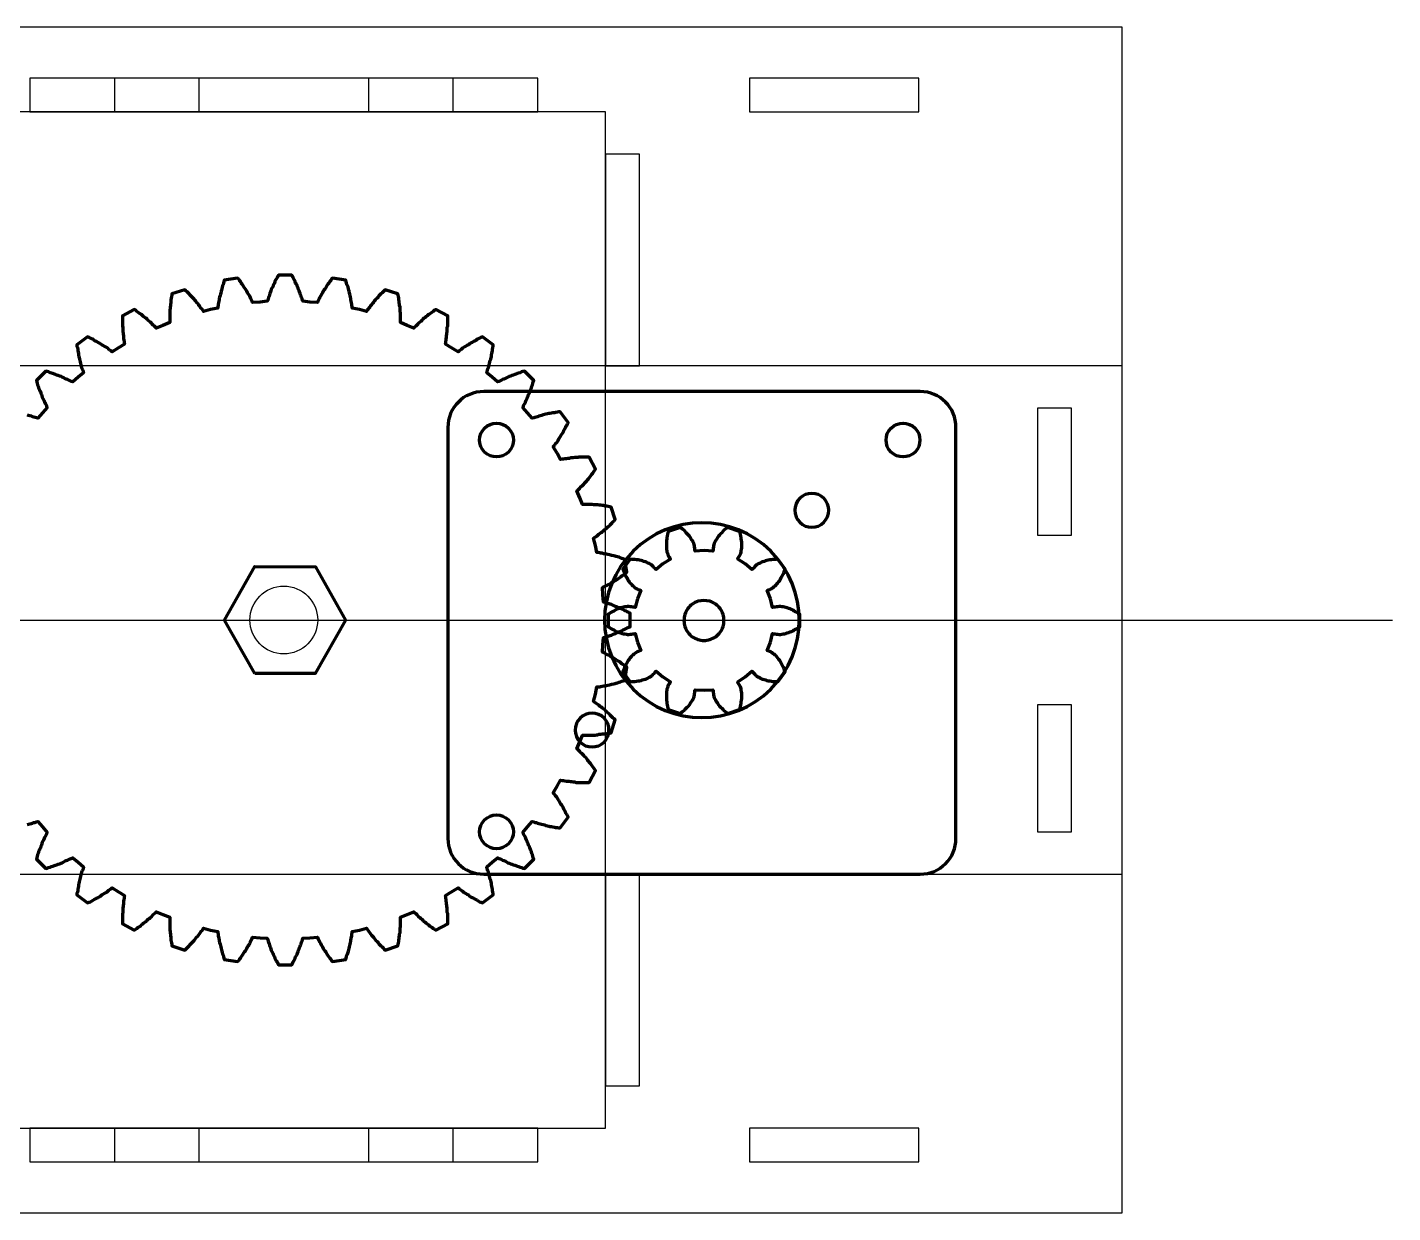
# Model space of a CAD drawing. Header units: millimetres. Extents: x -1288 to -435, y 250 to 901.
# Drawn here: x -1175.3 to -1014.1, y 284 to 424 of the extents above; entities that cross this region are included whole.
import ezdxf

# ---------------------------------------------------------------- set-up
doc = ezdxf.new("R2010")
doc.units = ezdxf.units.MM
doc.header["$MEASUREMENT"] = 0
for name, color, linetype, true_color in [('Layer 1', 18, 'Continuous', 0x000000), ('Layer 4', 18, 'Continuous', 0x000000), ('Livello 01', 80, 'Continuous', 0x37ff00), ('Livello 03', 150, 'Continuous', 0x0061ff), ('Predefinito', 18, 'Continuous', 0x000000)]:
    doc.layers.add(name, color=color, linetype=linetype, true_color=true_color)

# ---------------------------------------------------------------- blocks, each defined once
blk = doc.blocks.new('block 3')
at = {"layer": 'Layer 1', "color": 240, "lineweight": 70, "true_color": 0xed1c24}
for points, knots in [([(-40, 104.27), (-40, 106.61), (-38.11, 108.5), (-35.77, 108.5), (-35.77, 108.5), (15.77, 108.5), (15.77, 108.5), (18.11, 108.5), (20, 106.61), (20, 104.27), (20, 104.27), (20, 55.73), (20, 55.73), (20, 53.4), (18.11, 51.5), (15.77, 51.5), (15.77, 51.5), (-35.77, 51.5), (-35.77, 51.5), (-38.11, 51.5), (-40, 53.4), (-40, 55.73), (-40, 55.73), (-40, 104.27), (-40, 104.27)], [0, 0, 0, 0, 1, 1, 1, 2, 2, 2, 3, 3, 3, 4, 4, 4, 5, 5, 5, 6, 6, 6, 7, 7, 7, 8, 8, 8, 8]), ([(-35.67, 101.36), (-34.89, 100.58), (-33.62, 100.58), (-32.84, 101.36), (-32.06, 102.14), (-32.06, 103.41), (-32.84, 104.19), (-33.62, 104.97), (-34.89, 104.97), (-35.67, 104.19), (-36.45, 103.41), (-36.45, 102.14), (-35.67, 101.36)], [0, 0, 0, 0, 1, 1, 1, 2, 2, 2, 3, 3, 3, 4, 4, 4, 4]), ([(12.33, 101.36), (13.11, 100.58), (14.38, 100.58), (15.16, 101.36), (15.94, 102.14), (15.94, 103.41), (15.16, 104.19), (14.38, 104.97), (13.11, 104.97), (12.33, 104.19), (11.55, 103.41), (11.55, 102.14), (12.33, 101.36)], [0, 0, 0, 0, 1, 1, 1, 2, 2, 2, 3, 3, 3, 4, 4, 4, 4]), ([(4.39, 93.06), (3.61, 92.28), (2.34, 92.28), (1.56, 93.06), (0.78, 93.84), (0.78, 95.11), (1.56, 95.89), (2.34, 96.67), (3.61, 96.67), (4.39, 95.89), (5.17, 95.11), (5.17, 93.84), (4.39, 93.06)], [0, 0, 0, 0, 1, 1, 1, 2, 2, 2, 3, 3, 3, 4, 4, 4, 4]), ([(-1.87, 73.37), (-6.36, 68.88), (-13.64, 68.88), (-18.13, 73.37), (-22.62, 77.86), (-22.62, 85.14), (-18.13, 89.63), (-13.64, 94.12), (-6.36, 94.12), (-1.87, 89.63), (2.62, 85.14), (2.62, 77.86), (-1.87, 73.37)], [0, 0, 0, 0, 1, 1, 1, 2, 2, 2, 3, 3, 3, 4, 4, 4, 4]), ([(-21.56, 67.11), (-22.34, 66.33), (-23.61, 66.33), (-24.39, 67.11), (-25.17, 67.89), (-25.17, 69.16), (-24.39, 69.94), (-23.61, 70.72), (-22.34, 70.72), (-21.56, 69.94), (-20.78, 69.16), (-20.78, 67.89), (-21.56, 67.11)], [0, 0, 0, 0, 1, 1, 1, 2, 2, 2, 3, 3, 3, 4, 4, 4, 4]), ([(-35.67, 55.09), (-34.89, 54.31), (-33.62, 54.31), (-32.84, 55.09), (-32.06, 55.87), (-32.06, 57.13), (-32.84, 57.91), (-33.62, 58.7), (-34.89, 58.7), (-35.67, 57.91), (-36.45, 57.13), (-36.45, 55.87), (-35.67, 55.09)], [0, 0, 0, 0, 1, 1, 1, 2, 2, 2, 3, 3, 3, 4, 4, 4, 4])]:
    blk.add_open_spline(points, degree=3, knots=knots, dxfattribs=at)
blk = doc.blocks.new('block 14')
at = {"layer": 'Layer 4', "color": 18, "lineweight": 70, "true_color": 0x010101}
for points in [[(44.96, 240.22), (43.9, 240.14), (43.86, 240.31), (43.86, 240.48), (43.82, 240.61), (43.82, 240.77), (43.78, 240.9), (43.73, 241.07), (43.65, 241.2), (43.61, 241.37), (43.48, 241.49), (43.4, 241.62), (43.31, 241.79), (43.23, 241.92), (43.1, 242.04), (42.97, 242.17), (42.85, 242.3), (42.72, 242.47), (42.59, 242.6), (42.42, 242.72), (42.29, 242.85), (42.13, 242.93), (40.73, 242.47), (40.69, 242.3), (40.64, 242.13), (40.6, 241.92), (40.56, 241.75), (40.56, 241.58), (40.52, 241.41), (40.52, 240.35), (40.56, 240.18), (40.56, 240.01), (40.64, 239.89), (40.69, 239.76), (40.73, 239.59), (40.81, 239.46), (40.9, 239.34), (40.98, 239.21), (40.09, 238.66)], [(49.79, 238.66), (48.94, 239.21), (48.98, 239.34), (49.07, 239.46), (49.15, 239.59), (49.2, 239.76), (49.28, 239.89), (49.32, 240.01), (49.32, 240.18), (49.36, 240.35), (49.41, 240.52), (49.41, 241.2), (49.36, 241.41), (49.32, 241.58), (49.32, 241.75), (49.28, 241.92), (49.24, 242.13), (49.2, 242.3), (49.15, 242.47), (47.76, 242.93), (47.59, 242.85), (47.46, 242.72), (47.29, 242.6), (47.16, 242.47), (47.04, 242.3), (46.91, 242.17), (46.78, 242.04), (46.66, 241.92), (46.57, 241.79), (46.49, 241.62), (46.4, 241.49), (46.32, 241.37), (46.23, 241.2), (46.15, 241.07), (46.1, 240.9), (46.06, 240.77), (46.06, 240.61), (46.02, 240.48), (46.02, 240.31), (45.98, 240.14), (44.96, 240.22)], [(40.09, 238.66), (39.29, 237.98), (39.16, 238.11), (39.08, 238.19), (38.95, 238.32), (38.87, 238.4), (38.74, 238.53), (38.61, 238.62), (38.48, 238.7), (38.32, 238.74), (38.15, 238.83), (38.02, 238.87), (37.85, 238.91), (37.68, 239), (37.51, 239.04), (37.34, 239.08), (37.17, 239.12), (36.96, 239.12), (36.79, 239.17), (36.41, 239.17), (36.24, 239.21), (35.35, 238.02), (35.44, 237.85), (35.52, 237.64), (35.56, 237.47), (35.65, 237.3), (35.73, 237.13), (35.82, 237.01), (35.9, 236.84), (35.99, 236.67), (36.11, 236.54), (36.2, 236.41), (36.33, 236.29), (36.41, 236.16), (36.54, 236.03), (36.66, 235.95), (36.79, 235.82), (36.92, 235.74), (37.05, 235.69), (37.17, 235.61), (37.34, 235.57), (37.47, 235.48), (37.09, 234.51)], [(52.79, 234.51), (52.41, 235.48), (52.54, 235.57), (52.71, 235.61), (52.84, 235.69), (52.96, 235.74), (53.09, 235.82), (53.22, 235.95), (53.34, 236.03), (53.47, 236.16), (53.56, 236.29), (53.68, 236.41), (53.77, 236.54), (53.89, 236.67), (53.98, 236.84), (54.06, 237.01), (54.15, 237.13), (54.23, 237.3), (54.32, 237.47), (54.4, 237.64), (54.44, 237.85), (54.53, 238.02), (53.68, 239.21), (53.47, 239.17), (53.09, 239.17), (52.92, 239.12), (52.71, 239.12), (52.54, 239.08), (52.37, 239.04), (52.2, 239), (52.03, 238.91), (51.86, 238.87), (51.74, 238.83), (51.57, 238.74), (51.44, 238.7), (51.27, 238.62), (51.14, 238.53), (51.02, 238.4), (50.93, 238.32), (50.85, 238.19), (50.72, 238.11), (50.59, 237.98), (49.79, 238.66)], [(37.09, 234.51), (36.83, 233.49), (36.66, 233.54), (36.54, 233.54), (36.37, 233.58), (36.24, 233.58), (36.07, 233.62), (35.9, 233.62), (35.78, 233.58), (35.61, 233.58), (35.44, 233.54), (35.27, 233.49), (35.1, 233.45), (34.93, 233.37), (34.76, 233.32), (34.59, 233.24), (34.46, 233.16), (34.29, 233.07), (34.12, 232.99), (33.96, 232.9), (33.79, 232.77), (33.62, 232.69), (33.62, 231.21), (33.79, 231.12), (33.96, 231), (34.12, 230.91), (34.29, 230.83), (34.46, 230.74), (34.59, 230.66), (34.76, 230.61), (34.93, 230.53), (35.1, 230.49), (35.27, 230.4), (35.44, 230.36), (35.61, 230.36), (35.78, 230.32), (35.9, 230.28), (36.07, 230.28), (36.24, 230.32), (36.37, 230.32), (36.54, 230.36), (36.66, 230.36), (36.83, 230.4), (37.09, 229.39)], [(52.79, 229.39), (53.05, 230.4), (53.22, 230.36), (53.34, 230.36), (53.51, 230.32), (53.68, 230.32), (53.81, 230.28), (53.98, 230.28), (54.15, 230.32), (54.28, 230.36), (54.44, 230.36), (54.61, 230.4), (54.78, 230.49), (54.95, 230.53), (55.12, 230.61), (55.29, 230.66), (55.46, 230.74), (55.59, 230.83), (55.76, 230.91), (55.93, 231), (56.1, 231.12), (56.26, 231.21), (56.26, 232.69), (56.1, 232.77), (55.93, 232.9), (55.76, 232.99), (55.59, 233.07), (55.46, 233.16), (55.29, 233.24), (55.12, 233.32), (54.95, 233.37), (54.78, 233.45), (54.61, 233.49), (54.44, 233.54), (54.28, 233.58), (54.15, 233.58), (53.98, 233.62), (53.81, 233.62), (53.68, 233.58), (53.51, 233.58), (53.34, 233.54), (53.22, 233.54), (53.05, 233.49), (52.79, 234.51)], [(37.09, 229.39), (37.47, 228.41), (37.34, 228.37), (37.17, 228.29), (37.05, 228.24), (36.92, 228.16), (36.79, 228.07), (36.66, 227.99), (36.54, 227.86), (36.41, 227.78), (36.33, 227.65), (36.2, 227.52), (36.11, 227.35), (35.99, 227.23), (35.9, 227.06), (35.82, 226.93), (35.73, 226.76), (35.65, 226.59), (35.56, 226.42), (35.52, 226.25), (35.44, 226.09), (35.35, 225.87), (36.24, 224.69), (36.41, 224.73), (36.79, 224.73), (36.96, 224.77), (37.17, 224.82), (37.34, 224.82), (37.51, 224.86), (37.68, 224.94), (37.85, 224.98), (38.02, 225.03), (38.15, 225.07), (38.32, 225.15), (38.48, 225.24), (38.61, 225.28), (38.74, 225.41), (38.87, 225.49), (38.95, 225.62), (39.08, 225.7), (39.16, 225.83), (39.29, 225.96), (40.09, 225.28)], [(49.79, 225.28), (50.59, 225.96), (50.72, 225.83), (50.85, 225.7), (50.93, 225.62), (51.02, 225.49), (51.14, 225.41), (51.27, 225.28), (51.44, 225.24), (51.57, 225.15), (51.74, 225.07), (51.86, 225.03), (52.03, 224.98), (52.2, 224.94), (52.37, 224.86), (52.54, 224.82), (52.71, 224.82), (52.92, 224.77), (53.09, 224.73), (53.47, 224.73), (53.68, 224.69), (54.53, 225.87), (54.44, 226.09), (54.4, 226.25), (54.32, 226.42), (54.23, 226.59), (54.15, 226.76), (54.06, 226.93), (53.98, 227.06), (53.89, 227.23), (53.77, 227.35), (53.68, 227.52), (53.56, 227.65), (53.47, 227.78), (53.34, 227.86), (53.22, 227.99), (53.09, 228.07), (52.96, 228.16), (52.84, 228.24), (52.71, 228.29), (52.54, 228.37), (52.41, 228.41), (52.79, 229.39)], [(40.09, 225.28), (40.98, 224.69), (40.9, 224.56), (40.81, 224.43), (40.73, 224.31), (40.69, 224.18), (40.64, 224.01), (40.56, 223.88), (40.56, 223.71), (40.52, 223.55), (40.52, 222.53), (40.56, 222.32), (40.56, 222.15), (40.6, 221.98), (40.64, 221.81), (40.69, 221.6), (40.73, 221.43), (42.13, 220.96), (42.29, 221.09), (42.42, 221.22), (42.59, 221.34), (42.72, 221.47), (42.85, 221.6), (42.97, 221.72), (43.1, 221.85), (43.23, 221.98), (43.31, 222.15), (43.4, 222.28), (43.48, 222.4), (43.61, 222.57), (43.65, 222.7), (43.73, 222.87), (43.78, 222.99), (43.82, 223.16), (43.82, 223.29), (43.86, 223.46), (43.86, 223.63), (43.9, 223.76), (44.96, 223.71)], [(44.96, 223.71), (45.98, 223.76), (46.02, 223.63), (46.02, 223.46), (46.06, 223.29), (46.06, 223.16), (46.1, 222.99), (46.15, 222.87), (46.23, 222.7), (46.32, 222.57), (46.4, 222.4), (46.49, 222.28), (46.57, 222.15), (46.66, 221.98), (46.78, 221.85), (46.91, 221.72), (47.04, 221.6), (47.16, 221.47), (47.29, 221.34), (47.46, 221.22), (47.59, 221.09), (47.76, 220.96), (49.15, 221.43), (49.2, 221.6), (49.24, 221.81), (49.28, 221.98), (49.32, 222.15), (49.32, 222.32), (49.36, 222.53), (49.41, 222.7), (49.41, 223.38), (49.36, 223.55), (49.32, 223.71), (49.32, 223.88), (49.28, 224.01), (49.2, 224.18), (49.15, 224.31), (49.07, 224.43), (48.98, 224.56), (48.94, 224.69), (49.79, 225.28)]]:
    blk.add_lwpolyline(points, dxfattribs=at)
blk.add_open_spline([(47.3, 231.93), (47.3, 231.45), (47.17, 230.98), (46.87, 230.59), (46.56, 230.15), (46.13, 229.85), (45.65, 229.72), (45.18, 229.55), (44.7, 229.55), (44.23, 229.72), (43.75, 229.85), (43.32, 230.15), (43.02, 230.59), (42.71, 230.98), (42.58, 231.45), (42.58, 231.93), (42.58, 232.45), (42.71, 232.92), (43.02, 233.35), (43.32, 233.74), (43.75, 234.05), (44.23, 234.22), (44.7, 234.35), (45.18, 234.35), (45.65, 234.22), (46.13, 234.05), (46.56, 233.74), (46.87, 233.35), (47.17, 232.92), (47.3, 232.45), (47.3, 231.93)], degree=3, knots=[0, 0, 0, 0, 1.1, 1.1, 1.1, 2.2, 2.2, 2.2, 3.3, 3.3, 3.3, 4.4, 4.4, 4.4, 5.5, 5.5, 5.5, 6.6, 6.6, 6.6, 7.7, 7.7, 7.7, 8.8, 8.8, 8.8, 9.9, 9.9, 9.9, 11, 11, 11, 11], dxfattribs=at)

msp = doc.modelspace()

# ---------------------------------------------------------------- linework, layer by layer
at = {"layer": 'Layer 4', "color": 18, "lineweight": 70, "true_color": 0x010101}
for points in [[(-1147.79, 391.55), (-1148.68, 391.51), (-1148.72, 391.64), (-1148.81, 391.76), (-1148.89, 391.93), (-1148.94, 392.06), (-1149.02, 392.23), (-1149.1, 392.36), (-1149.19, 392.52), (-1149.27, 392.65), (-1149.36, 392.82), (-1149.44, 392.95), (-1149.53, 393.08), (-1149.66, 393.24), (-1149.74, 393.37), (-1149.82, 393.54), (-1149.91, 393.67), (-1150.04, 393.79), (-1150.12, 393.96), (-1150.25, 394.09), (-1150.33, 394.26), (-1150.46, 394.39), (-1152.03, 394.13), (-1152.07, 393.96), (-1152.11, 393.79), (-1152.15, 393.63), (-1152.24, 393.46), (-1152.28, 393.29), (-1152.32, 393.12), (-1152.36, 392.95), (-1152.41, 392.82), (-1152.45, 392.61), (-1152.49, 392.48), (-1152.53, 392.31), (-1152.58, 392.14), (-1152.62, 391.97), (-1152.62, 391.81), (-1152.66, 391.64), (-1152.7, 391.47), (-1152.75, 391.3), (-1152.75, 391.17), (-1152.79, 391), (-1152.79, 390.83), (-1153.64, 390.66)], [(-1141.91, 391.55), (-1142.76, 391.64), (-1142.8, 391.76), (-1142.84, 391.93), (-1142.92, 392.1), (-1142.97, 392.23), (-1143.01, 392.4), (-1143.05, 392.57), (-1143.14, 392.74), (-1143.18, 392.86), (-1143.26, 393.03), (-1143.31, 393.2), (-1143.39, 393.33), (-1143.43, 393.5), (-1143.52, 393.67), (-1143.6, 393.79), (-1143.64, 393.96), (-1143.73, 394.13), (-1143.81, 394.26), (-1143.9, 394.43), (-1143.98, 394.6), (-1144.07, 394.73), (-1145.63, 394.73), (-1145.72, 394.6), (-1145.8, 394.43), (-1145.89, 394.26), (-1145.97, 394.13), (-1146.06, 393.96), (-1146.1, 393.79), (-1146.18, 393.67), (-1146.27, 393.5), (-1146.31, 393.33), (-1146.4, 393.2), (-1146.48, 393.03), (-1146.52, 392.86), (-1146.57, 392.74), (-1146.65, 392.57), (-1146.69, 392.4), (-1146.73, 392.23), (-1146.82, 392.1), (-1146.86, 391.93), (-1146.9, 391.76), (-1146.95, 391.64), (-1147.79, 391.55)], [(-1136.07, 390.66), (-1136.91, 390.83), (-1136.91, 391), (-1136.96, 391.17), (-1136.96, 391.3), (-1137, 391.47), (-1137.04, 391.64), (-1137.08, 391.81), (-1137.08, 391.97), (-1137.12, 392.14), (-1137.17, 392.31), (-1137.21, 392.48), (-1137.25, 392.61), (-1137.29, 392.82), (-1137.34, 392.95), (-1137.38, 393.12), (-1137.42, 393.29), (-1137.46, 393.46), (-1137.55, 393.63), (-1137.59, 393.79), (-1137.63, 393.96), (-1137.68, 394.13), (-1139.24, 394.39), (-1139.37, 394.26), (-1139.45, 394.09), (-1139.58, 393.96), (-1139.67, 393.79), (-1139.79, 393.67), (-1139.88, 393.54), (-1139.96, 393.37), (-1140.05, 393.24), (-1140.17, 393.08), (-1140.26, 392.95), (-1140.34, 392.82), (-1140.43, 392.65), (-1140.51, 392.52), (-1140.6, 392.36), (-1140.68, 392.23), (-1140.77, 392.06), (-1140.81, 391.93), (-1140.89, 391.76), (-1140.98, 391.64), (-1141.02, 391.51), (-1141.91, 391.55)], [(-1153.64, 390.66), (-1154.48, 390.45), (-1154.57, 390.58), (-1154.65, 390.7), (-1154.78, 390.83), (-1154.86, 390.96), (-1154.95, 391.09), (-1155.07, 391.21), (-1155.16, 391.38), (-1155.29, 391.51), (-1155.37, 391.64), (-1155.5, 391.76), (-1155.58, 391.89), (-1155.71, 392.02), (-1155.84, 392.14), (-1155.96, 392.27), (-1156.09, 392.4), (-1156.17, 392.52), (-1156.3, 392.65), (-1156.43, 392.74), (-1156.56, 392.86), (-1156.68, 392.99), (-1158.21, 392.52), (-1158.21, 392.36), (-1158.25, 392.19), (-1158.29, 392.02), (-1158.33, 391.81), (-1158.33, 391.47), (-1158.38, 391.3), (-1158.38, 391.13), (-1158.42, 390.96), (-1158.42, 390.79), (-1158.46, 390.62), (-1158.46, 389.14), (-1159.27, 388.8)], [(-1130.44, 388.8), (-1131.24, 389.14), (-1131.24, 390.28), (-1131.28, 390.45), (-1131.28, 390.96), (-1131.33, 391.13), (-1131.33, 391.3), (-1131.37, 391.47), (-1131.37, 391.64), (-1131.41, 391.81), (-1131.41, 392.02), (-1131.45, 392.19), (-1131.49, 392.36), (-1131.54, 392.52), (-1133.02, 392.99), (-1133.15, 392.86), (-1133.27, 392.74), (-1133.4, 392.65), (-1133.53, 392.52), (-1133.65, 392.4), (-1133.78, 392.27), (-1133.87, 392.14), (-1133.99, 392.02), (-1134.12, 391.89), (-1134.2, 391.76), (-1134.33, 391.64), (-1134.42, 391.51), (-1134.54, 391.38), (-1134.63, 391.21), (-1134.75, 391.09), (-1134.84, 390.96), (-1134.97, 390.83), (-1135.05, 390.7), (-1135.14, 390.58), (-1135.22, 390.45), (-1136.07, 390.66)], [(-1159.27, 388.8), (-1160.07, 388.46), (-1160.15, 388.59), (-1160.28, 388.71), (-1160.41, 388.84), (-1160.54, 388.93), (-1160.62, 389.05), (-1160.75, 389.18), (-1160.87, 389.27), (-1161, 389.39), (-1161.13, 389.52), (-1161.25, 389.65), (-1161.42, 389.73), (-1161.55, 389.86), (-1161.64, 389.94), (-1161.81, 390.07), (-1161.93, 390.15), (-1162.06, 390.24), (-1162.23, 390.37), (-1162.36, 390.45), (-1162.48, 390.58), (-1162.65, 390.66), (-1164.05, 389.94), (-1164.05, 388.71), (-1164.01, 388.59), (-1164.01, 388.04), (-1163.96, 387.87), (-1163.96, 387.74), (-1163.92, 387.57), (-1163.92, 387.23), (-1163.88, 387.06), (-1163.84, 386.89), (-1163.84, 386.73), (-1163.8, 386.56), (-1164.51, 386.13)], [(-1125.19, 386.13), (-1125.91, 386.56), (-1125.86, 386.73), (-1125.86, 386.89), (-1125.82, 387.06), (-1125.82, 387.23), (-1125.78, 387.36), (-1125.78, 387.57), (-1125.74, 387.74), (-1125.74, 387.87), (-1125.7, 388.04), (-1125.7, 388.59), (-1125.65, 388.71), (-1125.65, 389.94), (-1127.05, 390.66), (-1127.22, 390.58), (-1127.35, 390.45), (-1127.47, 390.37), (-1127.64, 390.24), (-1127.77, 390.15), (-1127.9, 390.07), (-1128.07, 389.94), (-1128.19, 389.86), (-1128.32, 389.73), (-1128.45, 389.65), (-1128.57, 389.52), (-1128.7, 389.39), (-1128.83, 389.27), (-1128.95, 389.18), (-1129.08, 389.05), (-1129.17, 388.93), (-1129.29, 388.84), (-1129.42, 388.71), (-1129.55, 388.59), (-1129.63, 388.46), (-1130.44, 388.8)], [(-1164.51, 386.13), (-1165.28, 385.67), (-1165.4, 385.79), (-1165.53, 385.88), (-1165.66, 385.96), (-1165.78, 386.09), (-1165.91, 386.17), (-1166.04, 386.26), (-1166.21, 386.34), (-1166.34, 386.43), (-1166.5, 386.51), (-1166.63, 386.6), (-1166.76, 386.68), (-1166.93, 386.77), (-1167.1, 386.89), (-1167.22, 386.94), (-1167.39, 387.02), (-1167.52, 387.15), (-1167.69, 387.19), (-1167.82, 387.28), (-1167.99, 387.36), (-1168.16, 387.44), (-1169.43, 386.51), (-1169.43, 386.34), (-1169.38, 386.17), (-1169.34, 385.96), (-1169.34, 385.84), (-1169.3, 385.62), (-1169.26, 385.5), (-1169.26, 385.29), (-1169.21, 385.12), (-1169.17, 384.99), (-1169.13, 384.82), (-1169.09, 384.65), (-1169.04, 384.48), (-1169, 384.31), (-1168.96, 384.14), (-1168.92, 383.97), (-1168.87, 383.8), (-1168.79, 383.68), (-1168.75, 383.51), (-1168.71, 383.34), (-1168.66, 383.21), (-1169.3, 382.66)], [(-1120.4, 382.66), (-1121.04, 383.21), (-1121, 383.34), (-1120.95, 383.51), (-1120.91, 383.68), (-1120.83, 383.8), (-1120.78, 383.97), (-1120.74, 384.14), (-1120.7, 384.31), (-1120.66, 384.48), (-1120.62, 384.65), (-1120.57, 384.82), (-1120.53, 384.99), (-1120.49, 385.12), (-1120.49, 385.29), (-1120.45, 385.5), (-1120.4, 385.62), (-1120.36, 385.84), (-1120.36, 385.96), (-1120.32, 386.17), (-1120.28, 386.34), (-1120.28, 386.51), (-1121.55, 387.44), (-1121.72, 387.36), (-1121.89, 387.28), (-1122.01, 387.19), (-1122.18, 387.15), (-1122.31, 387.02), (-1122.48, 386.94), (-1122.6, 386.89), (-1122.77, 386.77), (-1122.94, 386.68), (-1123.07, 386.6), (-1123.2, 386.51), (-1123.37, 386.43), (-1123.49, 386.34), (-1123.66, 386.26), (-1123.79, 386.17), (-1123.92, 386.09), (-1124.04, 385.96), (-1124.17, 385.88), (-1124.3, 385.79), (-1124.42, 385.67), (-1125.19, 386.13)], [(-1169.3, 382.66), (-1169.93, 382.11), (-1170.1, 382.15), (-1170.23, 382.24), (-1170.4, 382.32), (-1170.53, 382.41), (-1170.7, 382.45), (-1170.86, 382.53), (-1170.99, 382.62), (-1171.16, 382.66), (-1171.29, 382.75), (-1171.46, 382.79), (-1171.63, 382.87), (-1171.8, 382.92), (-1171.97, 383), (-1172.09, 383.04), (-1172.26, 383.13), (-1172.43, 383.17), (-1172.6, 383.21), (-1172.77, 383.3), (-1172.94, 383.34), (-1173.11, 383.38), (-1174.21, 382.28), (-1174.17, 382.11), (-1174.12, 381.94), (-1174.08, 381.77), (-1174, 381.6), (-1173.95, 381.43), (-1173.87, 381.26), (-1173.83, 381.09), (-1173.74, 380.97), (-1173.7, 380.8), (-1173.62, 380.63), (-1173.57, 380.46), (-1173.53, 380.33), (-1173.45, 380.16), (-1173.36, 380.04), (-1173.28, 379.87), (-1173.24, 379.7), (-1173.15, 379.57), (-1173.07, 379.4), (-1173.02, 379.27), (-1172.94, 379.11), (-1173.49, 378.47)], [(-1116.21, 378.47), (-1116.76, 379.11), (-1116.68, 379.27), (-1116.64, 379.4), (-1116.55, 379.57), (-1116.47, 379.7), (-1116.42, 379.87), (-1116.34, 380.04), (-1116.25, 380.16), (-1116.21, 380.33), (-1116.13, 380.46), (-1116.09, 380.63), (-1116, 380.8), (-1115.96, 380.97), (-1115.87, 381.09), (-1115.83, 381.26), (-1115.75, 381.43), (-1115.7, 381.6), (-1115.62, 381.77), (-1115.58, 381.94), (-1115.54, 382.11), (-1115.49, 382.28), (-1116.59, 383.38), (-1116.76, 383.34), (-1116.93, 383.3), (-1117.1, 383.21), (-1117.27, 383.17), (-1117.44, 383.13), (-1117.61, 383.04), (-1117.74, 383), (-1117.91, 382.92), (-1118.07, 382.87), (-1118.24, 382.79), (-1118.41, 382.75), (-1118.54, 382.66), (-1118.71, 382.62), (-1118.84, 382.53), (-1119.01, 382.45), (-1119.18, 382.41), (-1119.3, 382.32), (-1119.47, 382.24), (-1119.6, 382.15), (-1119.77, 382.11), (-1120.4, 382.66)], [(-1173.49, 378.47), (-1174.04, 377.84), (-1174.21, 377.88), (-1174.34, 377.92), (-1174.51, 377.96), (-1174.67, 378), (-1174.8, 378.09), (-1174.97, 378.13), (-1175.14, 378.17), (-1175.31, 378.22)], [(-1112.74, 373.69), (-1113.21, 374.45), (-1113.08, 374.58), (-1113, 374.7), (-1112.91, 374.83), (-1112.78, 374.96), (-1112.7, 375.08), (-1112.61, 375.21), (-1112.53, 375.38), (-1112.44, 375.51), (-1112.36, 375.63), (-1112.28, 375.8), (-1112.19, 375.93), (-1112.06, 376.1), (-1111.98, 376.23), (-1111.94, 376.4), (-1111.81, 376.57), (-1111.72, 376.69), (-1111.68, 376.86), (-1111.6, 376.99), (-1111.51, 377.16), (-1111.43, 377.33), (-1112.36, 378.6), (-1112.53, 378.6), (-1112.7, 378.55), (-1112.91, 378.51), (-1113.04, 378.47), (-1113.25, 378.47), (-1113.38, 378.43), (-1113.59, 378.39), (-1113.71, 378.39), (-1113.88, 378.34), (-1114.05, 378.3), (-1114.22, 378.26), (-1114.39, 378.22), (-1114.56, 378.17), (-1114.73, 378.13), (-1114.9, 378.09), (-1115.03, 378), (-1115.2, 377.96), (-1115.37, 377.92), (-1115.49, 377.88), (-1115.66, 377.84), (-1116.21, 378.47)], [(-1110.03, 368.44), (-1110.41, 369.24), (-1110.29, 369.33), (-1110.16, 369.45), (-1110.03, 369.58), (-1109.95, 369.71), (-1109.82, 369.79), (-1109.69, 369.92), (-1109.57, 370.05), (-1109.48, 370.17), (-1109.35, 370.3), (-1109.23, 370.43), (-1109.14, 370.55), (-1109.02, 370.68), (-1108.93, 370.81), (-1108.8, 370.98), (-1108.72, 371.1), (-1108.63, 371.23), (-1108.51, 371.36), (-1108.38, 371.53), (-1108.3, 371.65), (-1108.21, 371.82), (-1108.93, 373.22), (-1110.16, 373.22), (-1110.29, 373.18), (-1110.62, 373.18), (-1110.84, 373.14), (-1111.13, 373.14), (-1111.3, 373.09), (-1111.47, 373.09), (-1111.64, 373.05), (-1111.81, 373.05), (-1111.98, 373.01), (-1112.15, 373.01), (-1112.32, 372.97), (-1112.74, 373.69)], [(-1108.21, 362.81), (-1108.42, 363.65), (-1108.3, 363.74), (-1108.17, 363.82), (-1108.04, 363.91), (-1107.92, 364.03), (-1107.79, 364.12), (-1107.66, 364.25), (-1107.49, 364.33), (-1107.36, 364.46), (-1107.24, 364.54), (-1107.11, 364.67), (-1106.98, 364.75), (-1106.86, 364.88), (-1106.73, 365.01), (-1106.6, 365.09), (-1106.48, 365.22), (-1106.35, 365.35), (-1106.22, 365.47), (-1106.14, 365.6), (-1106.01, 365.73), (-1105.88, 365.85), (-1106.35, 367.34), (-1106.52, 367.38), (-1106.69, 367.42), (-1106.86, 367.46), (-1107.07, 367.46), (-1107.2, 367.51), (-1107.41, 367.51), (-1107.58, 367.55), (-1107.75, 367.55), (-1107.92, 367.59), (-1108.42, 367.59), (-1108.59, 367.63), (-1109.74, 367.63), (-1110.03, 368.44)], [(-1107.32, 356.96), (-1107.36, 357.85), (-1107.24, 357.9), (-1107.07, 357.98), (-1106.94, 358.07), (-1106.81, 358.11), (-1106.65, 358.19), (-1106.48, 358.28), (-1106.35, 358.36), (-1106.22, 358.45), (-1106.05, 358.53), (-1105.93, 358.62), (-1105.76, 358.7), (-1105.63, 358.79), (-1105.5, 358.91), (-1105.33, 359), (-1105.21, 359.08), (-1105.08, 359.21), (-1104.91, 359.29), (-1104.78, 359.38), (-1104.61, 359.5), (-1104.49, 359.63), (-1104.74, 361.16), (-1104.91, 361.24), (-1105.08, 361.28), (-1105.25, 361.33), (-1105.42, 361.41), (-1105.59, 361.45), (-1105.76, 361.49), (-1105.88, 361.54), (-1106.05, 361.58), (-1106.26, 361.62), (-1106.39, 361.66), (-1106.56, 361.71), (-1106.73, 361.75), (-1106.9, 361.79), (-1107.07, 361.79), (-1107.2, 361.83), (-1107.41, 361.88), (-1107.58, 361.88), (-1107.7, 361.92), (-1107.87, 361.96), (-1108.04, 361.96), (-1108.21, 362.81)], [(-1148.43, 347.7), (-1152, 354), (-1148.42, 360.3), (-1141.27, 360.29), (-1137.7, 353.99), (-1141.28, 347.7), (-1148.43, 347.7)], [(-1107.32, 351.08), (-1107.24, 351.93), (-1107.07, 351.97), (-1106.94, 352.01), (-1106.77, 352.05), (-1106.6, 352.14), (-1106.48, 352.18), (-1106.31, 352.22), (-1106.14, 352.27), (-1106.01, 352.35), (-1105.84, 352.39), (-1105.67, 352.48), (-1105.54, 352.56), (-1105.37, 352.6), (-1105.21, 352.69), (-1105.08, 352.73), (-1104.91, 352.82), (-1104.74, 352.9), (-1104.57, 352.99), (-1104.44, 353.07), (-1104.27, 353.15), (-1104.1, 353.2), (-1104.1, 354.81), (-1104.27, 354.89), (-1104.44, 354.98), (-1104.57, 355.06), (-1104.74, 355.1), (-1104.91, 355.23), (-1105.08, 355.27), (-1105.21, 355.36), (-1105.37, 355.44), (-1105.54, 355.48), (-1105.67, 355.57), (-1105.84, 355.61), (-1106.01, 355.69), (-1106.14, 355.74), (-1106.31, 355.82), (-1106.48, 355.86), (-1106.6, 355.91), (-1106.77, 355.95), (-1106.94, 356.03), (-1107.07, 356.08), (-1107.24, 356.12), (-1107.32, 356.96)], [(-1108.21, 345.24), (-1108.04, 346.09), (-1107.7, 346.09), (-1107.58, 346.13), (-1107.41, 346.17), (-1107.2, 346.21), (-1107.07, 346.21), (-1106.9, 346.25), (-1106.73, 346.3), (-1106.56, 346.34), (-1106.39, 346.38), (-1106.26, 346.42), (-1106.05, 346.47), (-1105.88, 346.51), (-1105.76, 346.55), (-1105.59, 346.59), (-1105.42, 346.64), (-1105.25, 346.68), (-1105.08, 346.76), (-1104.91, 346.8), (-1104.74, 346.85), (-1104.49, 348.41), (-1104.61, 348.54), (-1104.78, 348.63), (-1104.91, 348.75), (-1105.08, 348.84), (-1105.21, 348.96), (-1105.33, 349.05), (-1105.5, 349.13), (-1105.63, 349.22), (-1105.76, 349.3), (-1105.93, 349.43), (-1106.05, 349.51), (-1106.22, 349.6), (-1106.35, 349.64), (-1106.48, 349.77), (-1106.65, 349.85), (-1106.81, 349.9), (-1106.94, 349.98), (-1107.07, 350.06), (-1107.24, 350.15), (-1107.36, 350.19), (-1107.32, 351.08)], [(-1110.03, 339.61), (-1109.74, 340.41), (-1108.25, 340.41), (-1108.08, 340.45), (-1107.92, 340.45), (-1107.75, 340.5), (-1107.58, 340.5), (-1107.41, 340.54), (-1107.07, 340.54), (-1106.86, 340.58), (-1106.69, 340.62), (-1106.52, 340.62), (-1106.35, 340.67), (-1105.88, 342.19), (-1106.01, 342.32), (-1106.14, 342.44), (-1106.22, 342.53), (-1106.35, 342.66), (-1106.48, 342.78), (-1106.6, 342.91), (-1106.73, 343.04), (-1106.86, 343.12), (-1106.98, 343.25), (-1107.11, 343.38), (-1107.24, 343.5), (-1107.36, 343.59), (-1107.49, 343.71), (-1107.66, 343.8), (-1107.79, 343.93), (-1107.92, 344.01), (-1108.04, 344.1), (-1108.17, 344.18), (-1108.3, 344.31), (-1108.42, 344.39), (-1108.21, 345.24)], [(-1112.74, 334.36), (-1112.32, 335.08), (-1112.15, 335.04), (-1111.98, 335.04), (-1111.81, 334.99), (-1111.64, 334.95), (-1111.3, 334.95), (-1111.13, 334.91), (-1111.01, 334.91), (-1110.84, 334.87), (-1110.62, 334.87), (-1110.5, 334.82), (-1108.93, 334.82), (-1108.21, 336.22), (-1108.3, 336.39), (-1108.38, 336.52), (-1108.51, 336.64), (-1108.63, 336.81), (-1108.72, 336.94), (-1108.8, 337.07), (-1108.93, 337.2), (-1109.02, 337.32), (-1109.14, 337.45), (-1109.23, 337.62), (-1109.35, 337.75), (-1109.48, 337.87), (-1109.57, 338), (-1109.69, 338.13), (-1109.82, 338.25), (-1109.95, 338.34), (-1110.03, 338.47), (-1110.16, 338.59), (-1110.29, 338.72), (-1110.41, 338.8), (-1110.03, 339.61)], [(-1116.21, 329.58), (-1115.66, 330.21), (-1115.49, 330.17), (-1115.37, 330.08), (-1115.2, 330.08), (-1115.03, 330), (-1114.9, 329.96), (-1114.73, 329.91), (-1114.56, 329.87), (-1114.39, 329.83), (-1114.22, 329.79), (-1114.05, 329.74), (-1113.88, 329.7), (-1113.71, 329.66), (-1113.59, 329.62), (-1113.38, 329.62), (-1113.25, 329.58), (-1113.04, 329.53), (-1112.91, 329.49), (-1112.7, 329.49), (-1112.53, 329.45), (-1112.36, 329.45), (-1111.43, 330.72), (-1111.51, 330.89), (-1111.6, 331.01), (-1111.68, 331.18), (-1111.72, 331.35), (-1111.81, 331.48), (-1111.94, 331.65), (-1111.98, 331.78), (-1112.06, 331.95), (-1112.19, 332.12), (-1112.28, 332.24), (-1112.36, 332.37), (-1112.44, 332.54), (-1112.53, 332.67), (-1112.61, 332.79), (-1112.7, 332.92), (-1112.78, 333.09), (-1112.91, 333.22), (-1113, 333.34), (-1113.08, 333.47), (-1113.21, 333.6), (-1112.74, 334.36)], [(-1175.31, 329.83), (-1175.14, 329.87), (-1174.97, 329.91), (-1174.8, 329.96), (-1174.67, 330), (-1174.51, 330.08), (-1174.34, 330.08), (-1174.21, 330.17), (-1174.04, 330.21), (-1173.49, 329.58)], [(-1173.49, 329.58), (-1172.94, 328.9), (-1173.02, 328.77), (-1173.07, 328.64), (-1173.15, 328.47), (-1173.24, 328.31), (-1173.28, 328.18), (-1173.36, 328.01), (-1173.45, 327.88), (-1173.53, 327.71), (-1173.57, 327.59), (-1173.62, 327.42), (-1173.7, 327.25), (-1173.74, 327.08), (-1173.83, 326.91), (-1173.87, 326.78), (-1173.95, 326.61), (-1174, 326.44), (-1174.08, 326.27), (-1174.12, 326.1), (-1174.17, 325.93), (-1174.21, 325.77), (-1173.11, 324.66), (-1172.94, 324.71), (-1172.77, 324.75), (-1172.6, 324.79), (-1172.43, 324.88), (-1172.26, 324.92), (-1172.09, 325), (-1171.97, 325.05), (-1171.8, 325.09), (-1171.63, 325.17), (-1171.46, 325.21), (-1171.29, 325.3), (-1171.16, 325.34), (-1170.99, 325.43), (-1170.86, 325.51), (-1170.7, 325.6), (-1170.53, 325.64), (-1170.4, 325.72), (-1170.23, 325.81), (-1170.1, 325.85), (-1169.93, 325.93), (-1169.3, 325.38)], [(-1120.4, 325.38), (-1119.77, 325.93), (-1119.6, 325.85), (-1119.47, 325.81), (-1119.3, 325.72), (-1119.18, 325.64), (-1119.01, 325.6), (-1118.84, 325.51), (-1118.71, 325.43), (-1118.54, 325.34), (-1118.41, 325.3), (-1118.24, 325.21), (-1118.07, 325.17), (-1117.91, 325.09), (-1117.74, 325.05), (-1117.61, 325), (-1117.44, 324.92), (-1117.27, 324.88), (-1117.1, 324.79), (-1116.93, 324.75), (-1116.76, 324.71), (-1116.59, 324.66), (-1115.49, 325.77), (-1115.54, 325.93), (-1115.58, 326.1), (-1115.62, 326.27), (-1115.7, 326.44), (-1115.75, 326.61), (-1115.83, 326.78), (-1115.87, 326.91), (-1115.96, 327.08), (-1116, 327.25), (-1116.09, 327.42), (-1116.13, 327.59), (-1116.21, 327.71), (-1116.25, 327.88), (-1116.34, 328.01), (-1116.42, 328.18), (-1116.47, 328.31), (-1116.55, 328.47), (-1116.64, 328.64), (-1116.68, 328.77), (-1116.76, 328.9), (-1116.21, 329.58)], [(-1169.3, 325.38), (-1168.66, 324.83), (-1168.71, 324.66), (-1168.75, 324.5), (-1168.79, 324.37), (-1168.87, 324.2), (-1168.92, 324.03), (-1168.96, 323.9), (-1169, 323.73), (-1169.04, 323.56), (-1169.09, 323.39), (-1169.13, 323.23), (-1169.17, 323.06), (-1169.21, 322.89), (-1169.26, 322.72), (-1169.26, 322.55), (-1169.3, 322.38), (-1169.34, 322.21), (-1169.34, 322.04), (-1169.38, 321.87), (-1169.43, 321.7), (-1169.43, 321.53), (-1168.16, 320.6), (-1167.99, 320.69), (-1167.82, 320.73), (-1167.69, 320.81), (-1167.52, 320.9), (-1167.39, 320.98), (-1167.22, 321.07), (-1167.1, 321.15), (-1166.93, 321.24), (-1166.76, 321.32), (-1166.63, 321.4), (-1166.5, 321.53), (-1166.34, 321.62), (-1166.21, 321.7), (-1166.04, 321.79), (-1165.91, 321.87), (-1165.78, 321.96), (-1165.66, 322.08), (-1165.53, 322.17), (-1165.4, 322.25), (-1165.28, 322.38), (-1164.51, 321.91)], [(-1125.19, 321.91), (-1124.42, 322.38), (-1124.3, 322.25), (-1124.17, 322.17), (-1124.04, 322.08), (-1123.92, 321.96), (-1123.79, 321.87), (-1123.66, 321.79), (-1123.49, 321.7), (-1123.37, 321.62), (-1123.2, 321.53), (-1123.07, 321.4), (-1122.94, 321.32), (-1122.77, 321.24), (-1122.6, 321.15), (-1122.48, 321.07), (-1122.31, 320.98), (-1122.18, 320.9), (-1122.01, 320.81), (-1121.89, 320.73), (-1121.72, 320.69), (-1121.55, 320.6), (-1120.28, 321.53), (-1120.28, 321.7), (-1120.32, 321.87), (-1120.36, 322.04), (-1120.36, 322.21), (-1120.4, 322.38), (-1120.45, 322.55), (-1120.49, 322.72), (-1120.49, 322.89), (-1120.53, 323.06), (-1120.57, 323.23), (-1120.62, 323.39), (-1120.66, 323.56), (-1120.7, 323.73), (-1120.74, 323.9), (-1120.78, 324.03), (-1120.83, 324.2), (-1120.91, 324.37), (-1120.95, 324.5), (-1121, 324.66), (-1121.04, 324.83), (-1120.4, 325.38)], [(-1164.51, 321.91), (-1163.8, 321.45), (-1163.84, 321.32), (-1163.84, 321.15), (-1163.88, 320.98), (-1163.92, 320.81), (-1163.92, 320.47), (-1163.96, 320.3), (-1163.96, 320.14), (-1164.01, 320.01), (-1164.01, 319.46), (-1164.05, 319.29), (-1164.05, 318.1), (-1162.65, 317.38), (-1162.48, 317.47), (-1162.36, 317.55), (-1162.23, 317.68), (-1162.06, 317.76), (-1161.93, 317.85), (-1161.81, 317.98), (-1161.64, 318.1), (-1161.55, 318.19), (-1161.42, 318.31), (-1161.25, 318.4), (-1161.13, 318.53), (-1161, 318.65), (-1160.87, 318.74), (-1160.75, 318.86), (-1160.62, 318.95), (-1160.54, 319.08), (-1160.41, 319.2), (-1160.28, 319.33), (-1160.15, 319.42), (-1160.07, 319.54), (-1159.27, 319.2)], [(-1130.44, 319.2), (-1129.63, 319.54), (-1129.55, 319.42), (-1129.42, 319.33), (-1129.29, 319.2), (-1129.17, 319.08), (-1129.08, 318.95), (-1128.95, 318.86), (-1128.83, 318.74), (-1128.7, 318.65), (-1128.57, 318.53), (-1128.45, 318.4), (-1128.32, 318.31), (-1128.19, 318.19), (-1128.07, 318.1), (-1127.9, 317.98), (-1127.77, 317.85), (-1127.64, 317.76), (-1127.47, 317.68), (-1127.35, 317.55), (-1127.22, 317.47), (-1127.05, 317.38), (-1125.65, 318.1), (-1125.65, 319.29), (-1125.7, 319.46), (-1125.7, 320.01), (-1125.74, 320.14), (-1125.74, 320.3), (-1125.78, 320.47), (-1125.78, 320.64), (-1125.82, 320.81), (-1125.82, 320.98), (-1125.86, 321.15), (-1125.86, 321.32), (-1125.91, 321.45), (-1125.19, 321.91)], [(-1159.27, 319.2), (-1158.46, 318.91), (-1158.46, 317.38), (-1158.42, 317.26), (-1158.42, 317.04), (-1158.38, 316.92), (-1158.38, 316.71), (-1158.33, 316.58), (-1158.33, 316.2), (-1158.29, 316.03), (-1158.25, 315.86), (-1158.21, 315.69), (-1158.21, 315.52), (-1156.68, 315.01), (-1156.56, 315.14), (-1156.43, 315.27), (-1156.3, 315.39), (-1156.17, 315.52), (-1156.09, 315.65), (-1155.96, 315.77), (-1155.84, 315.9), (-1155.71, 316.03), (-1155.58, 316.16), (-1155.5, 316.28), (-1155.37, 316.41), (-1155.29, 316.54), (-1155.16, 316.66), (-1155.07, 316.79), (-1154.95, 316.92), (-1154.86, 317.04), (-1154.78, 317.21), (-1154.65, 317.34), (-1154.57, 317.47), (-1154.48, 317.59), (-1153.64, 317.38)], [(-1136.07, 317.38), (-1135.22, 317.59), (-1135.14, 317.47), (-1135.05, 317.34), (-1134.97, 317.21), (-1134.84, 317.04), (-1134.75, 316.92), (-1134.63, 316.79), (-1134.54, 316.66), (-1134.42, 316.54), (-1134.33, 316.41), (-1134.2, 316.28), (-1134.12, 316.16), (-1133.99, 316.03), (-1133.87, 315.9), (-1133.78, 315.77), (-1133.65, 315.65), (-1133.53, 315.52), (-1133.4, 315.39), (-1133.27, 315.27), (-1133.15, 315.14), (-1133.02, 315.01), (-1131.54, 315.52), (-1131.49, 315.69), (-1131.45, 315.86), (-1131.41, 316.03), (-1131.41, 316.2), (-1131.37, 316.37), (-1131.37, 316.58), (-1131.33, 316.71), (-1131.33, 316.92), (-1131.28, 317.04), (-1131.28, 317.59), (-1131.24, 317.76), (-1131.24, 318.91), (-1130.44, 319.2)], [(-1153.64, 317.38), (-1152.79, 317.21), (-1152.79, 317.04), (-1152.75, 316.88), (-1152.75, 316.71), (-1152.7, 316.58), (-1152.66, 316.37), (-1152.62, 316.2), (-1152.62, 316.07), (-1152.58, 315.9), (-1152.53, 315.73), (-1152.49, 315.56), (-1152.45, 315.39), (-1152.41, 315.22), (-1152.36, 315.05), (-1152.32, 314.89), (-1152.28, 314.76), (-1152.24, 314.55), (-1152.15, 314.42), (-1152.11, 314.25), (-1152.07, 314.08), (-1152.03, 313.91), (-1150.46, 313.66), (-1150.33, 313.79), (-1150.25, 313.95), (-1150.12, 314.08), (-1150.04, 314.21), (-1149.91, 314.38), (-1149.82, 314.5), (-1149.74, 314.67), (-1149.66, 314.8), (-1149.53, 314.93), (-1149.44, 315.1), (-1149.36, 315.22), (-1149.27, 315.39), (-1149.19, 315.52), (-1149.1, 315.65), (-1149.02, 315.82), (-1148.94, 315.99), (-1148.89, 316.11), (-1148.81, 316.24), (-1148.72, 316.41), (-1148.68, 316.54), (-1147.79, 316.45)], [(-1147.79, 316.45), (-1146.95, 316.41), (-1146.9, 316.24), (-1146.86, 316.07), (-1146.82, 315.94), (-1146.73, 315.77), (-1146.69, 315.61), (-1146.65, 315.48), (-1146.57, 315.31), (-1146.52, 315.14), (-1146.48, 315.01), (-1146.4, 314.84), (-1146.31, 314.67), (-1146.27, 314.55), (-1146.18, 314.38), (-1146.1, 314.21), (-1146.06, 314.08), (-1145.97, 313.91), (-1145.89, 313.74), (-1145.8, 313.62), (-1145.72, 313.45), (-1145.63, 313.28), (-1144.07, 313.28), (-1143.98, 313.45), (-1143.9, 313.62), (-1143.81, 313.74), (-1143.73, 313.91), (-1143.64, 314.08), (-1143.6, 314.21), (-1143.52, 314.38), (-1143.43, 314.55), (-1143.39, 314.67), (-1143.31, 314.84), (-1143.26, 315.01), (-1143.18, 315.14), (-1143.14, 315.31), (-1143.05, 315.48), (-1143.01, 315.61), (-1142.97, 315.77), (-1142.92, 315.94), (-1142.84, 316.07), (-1142.8, 316.24), (-1142.76, 316.41), (-1141.91, 316.45)], [(-1141.91, 316.45), (-1141.02, 316.54), (-1140.98, 316.41), (-1140.89, 316.24), (-1140.81, 316.11), (-1140.77, 315.99), (-1140.68, 315.82), (-1140.6, 315.65), (-1140.51, 315.52), (-1140.43, 315.39), (-1140.34, 315.22), (-1140.26, 315.1), (-1140.17, 314.93), (-1140.05, 314.8), (-1139.96, 314.67), (-1139.88, 314.5), (-1139.79, 314.38), (-1139.67, 314.21), (-1139.58, 314.08), (-1139.45, 313.95), (-1139.37, 313.79), (-1139.24, 313.66), (-1137.68, 313.91), (-1137.63, 314.08), (-1137.59, 314.25), (-1137.55, 314.42), (-1137.46, 314.55), (-1137.42, 314.76), (-1137.38, 314.89), (-1137.34, 315.05), (-1137.29, 315.22), (-1137.25, 315.39), (-1137.21, 315.56), (-1137.17, 315.73), (-1137.12, 315.9), (-1137.08, 316.07), (-1137.08, 316.2), (-1137.04, 316.37), (-1137, 316.58), (-1136.96, 316.71), (-1136.96, 316.88), (-1136.91, 317.04), (-1136.91, 317.21), (-1136.07, 317.38)]]:
    msp.add_lwpolyline(points, dxfattribs=at)
at = {"layer": 'Livello 01'}
msp.add_line((-1287.7, 354), (-1014.07, 354), dxfattribs=at)
at = {"layer": 'Livello 03'}
msp.add_lwpolyline([(-1183, 294), (-1107, 294), (-1107, 414), (-1183, 414), (-1183, 294)], dxfattribs=at)
at = {"layer": 'Predefinito'}
for points in [[(-1275, 284), (-1046, 284), (-1046, 424), (-1275, 424), (-1275, 284)], [(-1175, 414), (-1155, 414), (-1155, 418), (-1175, 418), (-1175, 414)], [(-1165, 414), (-1125, 414), (-1125, 418), (-1165, 418), (-1165, 414)], [(-1135, 414), (-1115, 414), (-1115, 418), (-1135, 418), (-1135, 414)], [(-1090, 414), (-1070, 414), (-1070, 418), (-1090, 418), (-1090, 414)], [(-1107, 384), (-1103, 384), (-1103, 409), (-1107, 409), (-1107, 384)], [(-1275, 324), (-1046, 324), (-1046, 384), (-1275, 384), (-1275, 324)], [(-1056, 364), (-1052, 364), (-1052, 379), (-1056, 379), (-1056, 364)], [(-1056, 329), (-1052, 329), (-1052, 344), (-1056, 344), (-1056, 329)], [(-1107, 299), (-1103, 299), (-1103, 324), (-1107, 324), (-1107, 299)], [(-1175, 290), (-1155, 290), (-1155, 294), (-1175, 294), (-1175, 290)], [(-1165, 290), (-1125, 290), (-1125, 294), (-1165, 294), (-1165, 290)], [(-1135, 290), (-1115, 290), (-1115, 294), (-1135, 294), (-1135, 290)], [(-1090, 290), (-1070, 290), (-1070, 294), (-1090, 294), (-1090, 290)]]:
    msp.add_lwpolyline(points, dxfattribs=at)
msp.add_circle((-1145, 354), 4, dxfattribs=at)
msp.add_circle((-1145, 354), 4, dxfattribs=at)

# ---------------------------------------------------------------- block references
at = {"layer": 'Layer 1'}
msp.add_blockref('block 3', (-1085.63, 272.48), dxfattribs=at)
at = {"layer": 'Layer 4'}
msp.add_blockref('block 14', (-1140.33, 121.99), dxfattribs=at)

doc.saveas('drawing.dxf')
